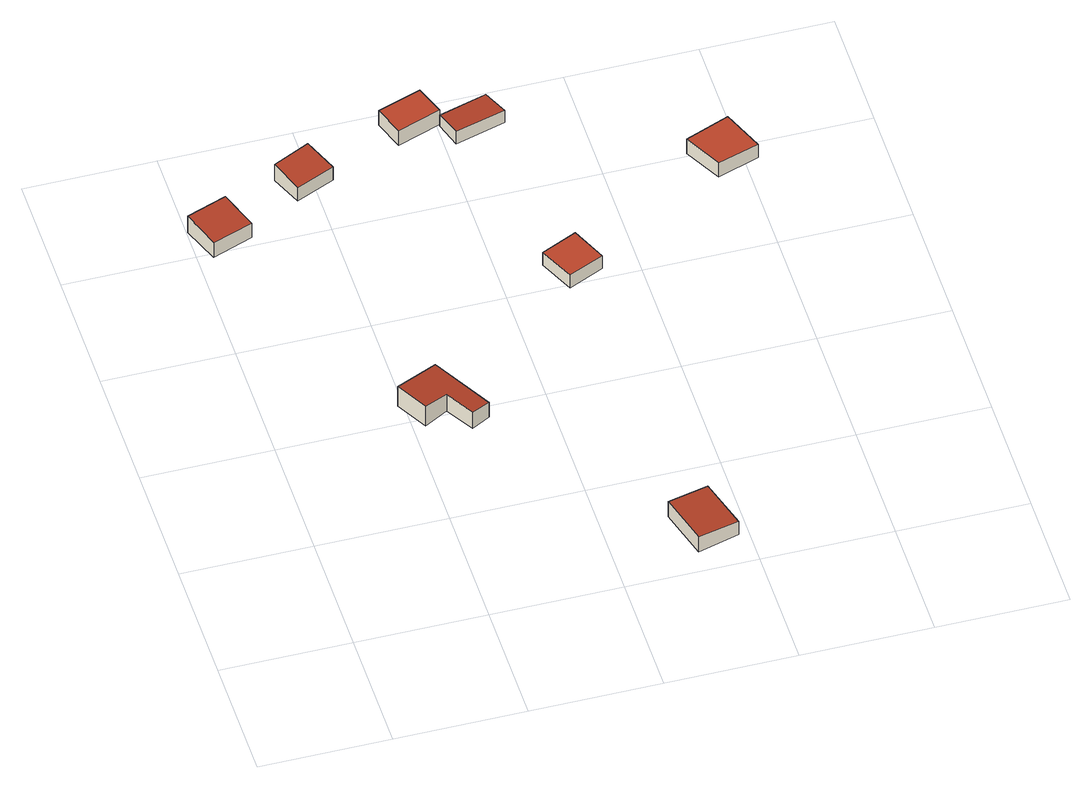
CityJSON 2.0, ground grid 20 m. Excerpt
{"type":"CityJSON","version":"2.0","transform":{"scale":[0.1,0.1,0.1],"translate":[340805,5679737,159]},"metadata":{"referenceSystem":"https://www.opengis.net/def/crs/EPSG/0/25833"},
"CityObjects":{
"building1":{"type":"Building","attributes":{"Dachtyp_tdc":"tdcPolyFlatRoof","Gemeindeschluessel":14729160,"Dachneigung":4.31,"QualitaetDacherkennung":85,"Geometrietyp2DReferenz":"3000","function":"31001_9998","roofType":"2100","measuredHeight":3.36},"geometry":[{"type":"MultiSurface","lod":"2","boundaries":[[[0,1,2,3]],[[1,4,5,2]],[[4,6,7,5]],[[6,0,3,7]],[[6,4,1,0]],[[3,2,5,7]]],"semantics":{"surfaces":[{"type":"WallSurface"},{"type":"RoofSurface"},{"type":"GroundSurface"}],"values":[0,0,0,0,1,2]}}]},
"building2":{"type":"Building","attributes":{"Dachtyp_tdc":"tdcPolyFlatRoof","Gemeindeschluessel":14729160,"Dachneigung":6.92,"QualitaetDacherkennung":67,"Geometrietyp2DReferenz":"3000","function":"31001_9998","roofType":"2100","measuredHeight":3.87},"geometry":[{"type":"MultiSurface","lod":"2","boundaries":[[[8,9,10,11]],[[9,12,13,10]],[[12,14,15,13]],[[14,16,17,15]],[[16,18,19,17]],[[18,8,11,19]],[[18,16,14,12,9,8]],[[11,10,13,15,17,19]]],"semantics":{"surfaces":[{"type":"WallSurface"},{"type":"RoofSurface"},{"type":"GroundSurface"}],"values":[0,0,0,0,0,0,1,2]}}]},
"building3":{"type":"Building","attributes":{"Dachtyp_tdc":"tdcPolyFlatRoof","Gemeindeschluessel":14729160,"Dachneigung":6.87,"QualitaetDacherkennung":81,"Geometrietyp2DReferenz":"3000","function":"31001_9998","roofType":"2100","measuredHeight":3.22},"geometry":[{"type":"MultiSurface","lod":"2","boundaries":[[[20,21,22,23]],[[21,24,25,22]],[[24,26,27,25]],[[26,20,23,27]],[[26,24,21,20]],[[23,22,25,27]]],"semantics":{"surfaces":[{"type":"WallSurface"},{"type":"RoofSurface"},{"type":"GroundSurface"}],"values":[0,0,0,0,1,2]}}]},
"building4":{"type":"Building","attributes":{"Dachtyp_tdc":"tdcPolyFlatRoof","Gemeindeschluessel":14729160,"Dachneigung":3.74,"QualitaetDacherkennung":70,"Geometrietyp2DReferenz":"3000","function":"31001_9998","roofType":"2100","measuredHeight":3},"geometry":[{"type":"MultiSurface","lod":"2","boundaries":[[[28,29,30,31]],[[29,32,33,30]],[[32,34,35,33]],[[34,28,31,35]],[[34,32,29,28]],[[31,30,33,35]]],"semantics":{"surfaces":[{"type":"WallSurface"},{"type":"RoofSurface"},{"type":"GroundSurface"}],"values":[0,0,0,0,1,2]}}]},
"building5":{"type":"Building","attributes":{"Dachtyp_tdc":"tdcPolyFlatRoof","Gemeindeschluessel":14729160,"Dachneigung":0,"QualitaetDacherkennung":76,"Geometrietyp2DReferenz":"3000","function":"31001_9998","roofType":"1000","measuredHeight":2.89},"geometry":[{"type":"MultiSurface","lod":"2","boundaries":[[[36,37,38,39]],[[37,40,41,38]],[[40,42,43,41]],[[42,36,39,43]],[[42,40,37,36]],[[39,38,41,43]]],"semantics":{"surfaces":[{"type":"WallSurface"},{"type":"RoofSurface"},{"type":"GroundSurface"}],"values":[0,0,0,0,1,2]}}]},
"building6":{"type":"Building","attributes":{"Dachtyp_tdc":"tdcPolyFlatRoof","Gemeindeschluessel":14729160,"Dachneigung":0,"QualitaetDacherkennung":85,"Geometrietyp2DReferenz":"3000","function":"31001_9998","roofType":"1000","measuredHeight":2.6},"geometry":[{"type":"MultiSurface","lod":"2","boundaries":[[[44,45,46,47]],[[45,48,49,46]],[[48,50,51,49]],[[50,44,47,51]],[[50,48,45,44]],[[47,46,49,51]]],"semantics":{"surfaces":[{"type":"WallSurface"},{"type":"RoofSurface"},{"type":"GroundSurface"}],"values":[0,0,0,0,1,2]}}]},
"building7":{"type":"Building","attributes":{"Dachtyp_tdc":"tdcPolyFlatRoof","Gemeindeschluessel":14729160,"Dachneigung":4.31,"QualitaetDacherkennung":75,"Geometrietyp2DReferenz":"3000","function":"31001_9998","roofType":"2100","measuredHeight":2.49},"geometry":[{"type":"MultiSurface","lod":"2","boundaries":[[[52,53,54,55]],[[53,56,57,54]],[[56,58,59,57]],[[58,52,55,59]],[[58,56,53,52]],[[55,54,57,59]]],"semantics":{"surfaces":[{"type":"WallSurface"},{"type":"RoofSurface"},{"type":"GroundSurface"}],"values":[0,0,0,0,1,2]}}]},
"building8":{"type":"Building","attributes":{"Dachtyp_tdc":"tdcPolyFlatRoof","Gemeindeschluessel":14729160,"Dachneigung":2.72,"QualitaetDacherkennung":67,"Geometrietyp2DReferenz":"3000","function":"31001_9998","roofType":"2100","measuredHeight":2.91},"geometry":[{"type":"MultiSurface","lod":"2","boundaries":[[[60,61,62,63]],[[61,64,65,62]],[[64,66,67,65]],[[66,60,63,67]],[[66,64,61,60]],[[63,62,65,67]]],"semantics":{"surfaces":[{"type":"WallSurface"},{"type":"RoofSurface"},{"type":"GroundSurface"}],"values":[0,0,0,0,1,2]}}]}
},
"vertices":[
[23,793,31],[2,851,35],[2,851,2],[23,793,2],[64,874,35],[64,874,2],[86,816,31],[86,816,2],
[255,404,38],[218,384,44],[218,384,5],[255,404,5],[191,433,44],[191,433,5],[257,470,34],[257,470,5],[309,376,34],[309,376,5],[280,360,38],[280,360,5],
[205,941,37],[228,892,31],[228,892,5],[205,941,5],[168,865,31],[168,865,5],[148,914,37],[148,914,5],
[576,26,59],[512,8,63],[512,8,33],[576,26,33],[490,88,63],[490,88,33],[554,106,59],[554,106,33],
[403,953,37],[336,929,37],[336,929,8],[403,953,8],[320,976,37],[320,976,8],[387,999,37],[387,999,8],
[543,607,40],[489,583,40],[489,583,14],[543,607,14],[464,637,40],[464,637,14],[519,662,40],[519,662,14],
[476,970,32],[492,929,35],[492,929,10],[476,970,10],[414,907,35],[414,907,10],[402,948,32],[402,948,10],
[814,748,51],[749,726,54],[749,726,25],[814,748,25],[719,784,54],[719,784,25],[788,814,51],[788,814,25]
]}
